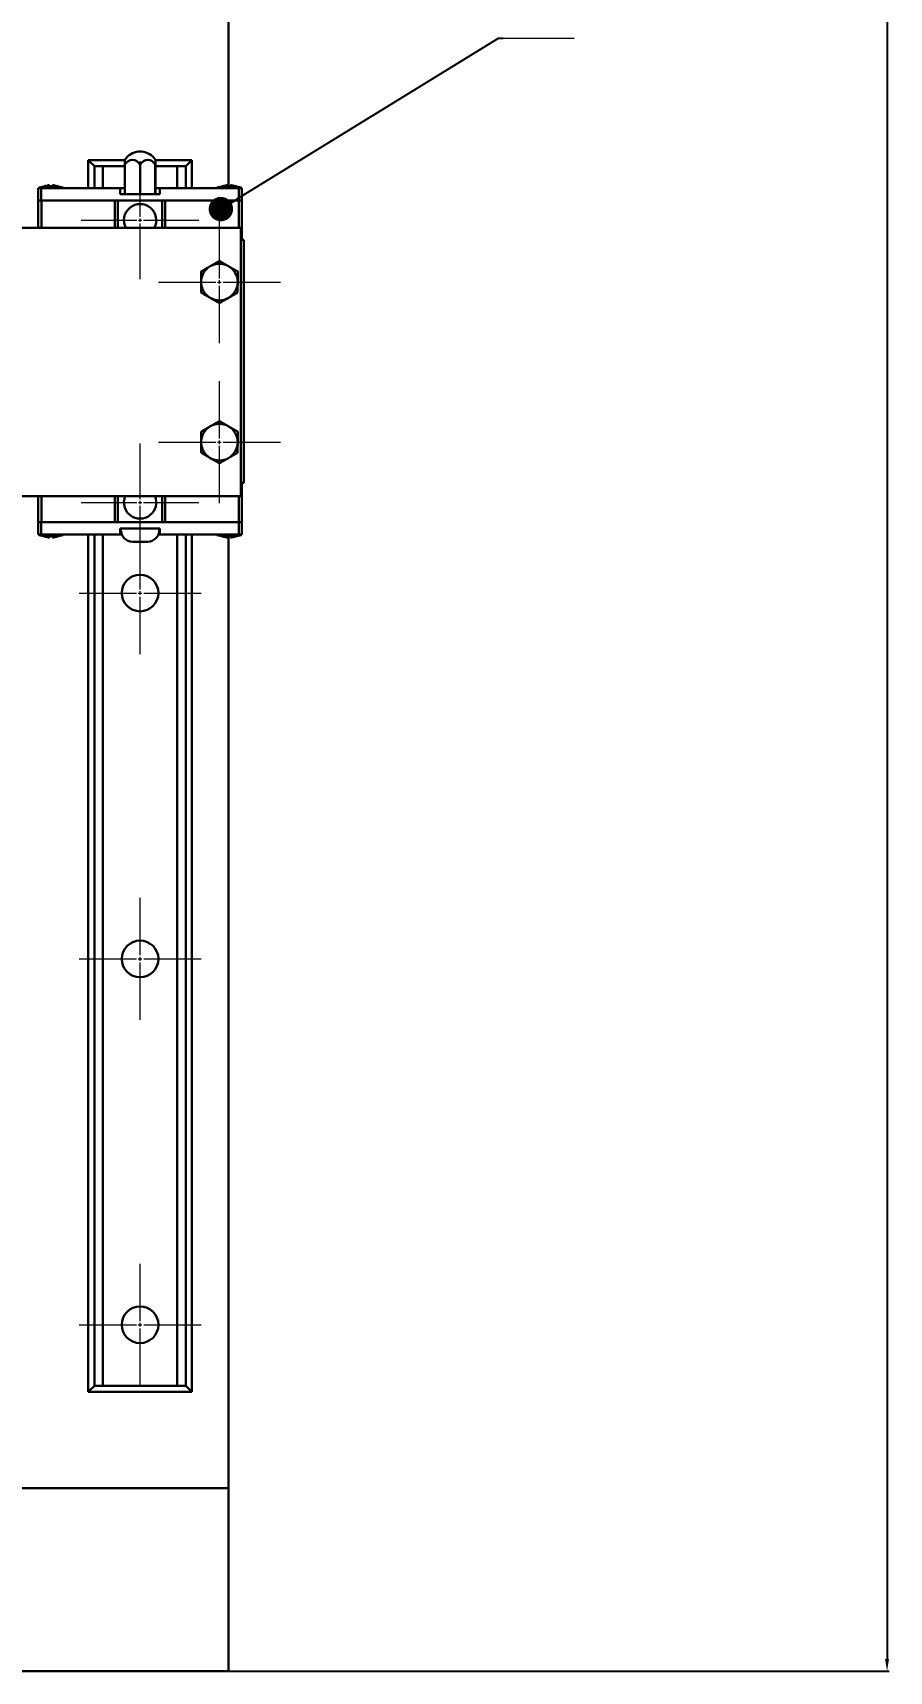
# Model space of a CAD drawing. Header units: millimetres. Extents: x 587 to 10361, y -8386 to 1488.
# Drawn here: x 3641.8 to 3712, y 422.7 to 557 of the extents above; entities that cross this region are included whole.
import ezdxf
from ezdxf import colors
from ezdxf.entities.mleader import LeaderData, LeaderLine
from ezdxf.math import Vec2, Vec3

# ---------------------------------------------------------------- set-up
doc = ezdxf.new("R2010")
doc.units = ezdxf.units.MM
doc.linetypes.add('ACAD_ISO10W100', pattern=[18, 12, -3, 0, -3])
doc.linetypes.add('CENTER2', pattern=[28.575, 19.05, -3.175, 3.175, -3.175])
for name, color, linetype, lineweight in [('Gruba', 7, 'Continuous', 30), ('Symetria', 210, 'ACAD_ISO10W100', 0), ('Wymiar', 3, 'Continuous', 20)]:
    doc.layers.add(name, color=color, linetype=linetype, lineweight=lineweight)
doc.dimstyles.get("Standard").update_dxf_attribs({"dimtxt": 2, "dimasz": 1, "dimexe": 0.18, "dimexo": 0.0625, "dimgap": 0.09, "dimtad": 1, "dimzin": 0, "dimdsep": 46, "dimtxsty": 'Standard', "dimcen": 1, "dimadec": 0, "dimazin": 0, "dimtfac": 1, "dimtofl": 0, "dimtmove": 0, "dimatfit": 3, "dimfxl": 1, "dimtolj": 1, "dimtzin": 0, "dimarcsym": 0})

# ---------------------------------------------------------------- blocks, each defined once
blk = doc.blocks.new('*D58')
at = {"layer": 'Defpoints', "color": 0, "transparency": 16777216}
for p in [(3642.56, 806.1), (3642.56, 422.7), (3711.81, 422.7)]:
    blk.add_point(p, dxfattribs=at)
at = {"layer": 'Wymiar', "color": 0, "lineweight": -2, "transparency": 16777216}
for p, q in [((3642.63, 806.1), (3711.99, 806.1)), ((3711.81, 805.1), (3711.81, 423.7)), ((3642.63, 422.7), (3711.99, 422.7))]:
    blk.add_line(p, q, dxfattribs=at)
at = {"layer": 'Wymiar', "color": 0, "transparency": 16777216}
for points in [[(3711.64, 805.1), (3711.97, 805.1), (3711.81, 806.1)], [(3711.64, 423.7), (3711.97, 423.7), (3711.81, 422.7)]]:
    blk.add_solid(points, dxfattribs=at)
at = {"layer": 'Wymiar', "color": 0, "transparency": 16777216, "insert": (3709.97, 614.4), "char_height": 2, "width": 11.4937, "attachment_point": 5, "rotation": 90}
blk.add_mtext('\\A1;{\\H1.75x;766.82}', dxfattribs=at)
blk = doc.blocks.new('*U80')
at = {"layer": 'Symetria', "color": 0, "transparency": 16777216}
for p, q in [((0, 0.3), (0, 5)), ((-5, 0), (-0.3, 0)), ((0.3, 0), (5, 0)), ((0, -5), (0, -0.3))]:
    blk.add_line(p, q, dxfattribs=at)
at = {"layer": 'Symetria', "color": 0, "linetype": 'Continuous', "transparency": 16777216}
for p, q in [((-0.15, 0), (0.15, 0)), ((0, -0.15), (0, 0.15))]:
    blk.add_line(p, q, dxfattribs=at)
blk = doc.blocks.new('*U83')
at = {"layer": 'Symetria', "color": 0, "transparency": 16777216}
for p, q in [((0, 0.3), (0, 5)), ((-5, 0), (-0.3, 0)), ((0.3, 0), (5, 0)), ((0, -5), (0, -0.3))]:
    blk.add_line(p, q, dxfattribs=at)
at = {"layer": 'Symetria', "color": 0, "linetype": 'Continuous', "transparency": 16777216}
for p, q in [((-0.15, 0), (0.15, 0)), ((0, -0.15), (0, 0.15))]:
    blk.add_line(p, q, dxfattribs=at)
blk = doc.blocks.new('*U84')
at = {"layer": 'Symetria', "color": 0, "transparency": 16777216}
for p, q in [((0, 0.3), (0, 5)), ((-5, 0), (-0.3, 0)), ((0.3, 0), (5, 0)), ((0, -5), (0, -0.3))]:
    blk.add_line(p, q, dxfattribs=at)
at = {"layer": 'Symetria', "color": 0, "linetype": 'Continuous', "transparency": 16777216}
for p, q in [((-0.15, 0), (0.15, 0)), ((0, -0.15), (0, 0.15))]:
    blk.add_line(p, q, dxfattribs=at)
blk = doc.blocks.new('*U96')
at = {"layer": 'Symetria', "color": 0, "transparency": 16777216}
for p, q in [((0, 0.3), (0, 5)), ((-5, 0), (-0.3, 0)), ((0.3, 0), (5, 0)), ((0, -5), (0, -0.3))]:
    blk.add_line(p, q, dxfattribs=at)
at = {"layer": 'Symetria', "color": 0, "linetype": 'Continuous', "transparency": 16777216}
for p, q in [((-0.15, 0), (0.15, 0)), ((0, -0.15), (0, 0.15))]:
    blk.add_line(p, q, dxfattribs=at)
blk = doc.blocks.new('*U97')
at = {"layer": 'Symetria', "color": 0, "transparency": 16777216}
for p, q in [((0, 0.3), (0, 5)), ((-5, 0), (-0.3, 0)), ((0.3, 0), (5, 0)), ((0, -5), (0, -0.3))]:
    blk.add_line(p, q, dxfattribs=at)
at = {"layer": 'Symetria', "color": 0, "linetype": 'Continuous', "transparency": 16777216}
for p, q in [((-0.15, 0), (0.15, 0)), ((0, -0.15), (0, 0.15))]:
    blk.add_line(p, q, dxfattribs=at)
blk = doc.blocks.new('*U98')
at = {"layer": 'Symetria', "color": 0, "transparency": 16777216}
for p, q in [((0, 0.265), (0, 4.825)), ((-4.825, 0), (-0.265, 0)), ((0.265, 0), (4.825, 0)), ((0, -4.825), (0, -0.265))]:
    blk.add_line(p, q, dxfattribs=at)
at = {"layer": 'Symetria', "color": 0, "linetype": 'Continuous', "transparency": 16777216}
for p, q in [((-0.1325, 0), (0.1325, 0)), ((0, -0.1325), (0, 0.1325))]:
    blk.add_line(p, q, dxfattribs=at)
blk = doc.blocks.new('_Dot')
at = {"color": 0, "linetype": 'ByBlock', "lineweight": -2}
blk.add_line((-0.5, 0), (-1, 0), dxfattribs=at)
at = {"color": 0, "linetype": 'ByBlock', "const_width": 0.5}
blk.add_lwpolyline([(-0.25, 0, 1), (0.25, 0, 1)], format="xyb", close=True, dxfattribs=at)
blk = doc.blocks.new('*U200')
at = {"layer": 'Symetria', "color": 0, "linetype": 'CENTER2', "transparency": 16777216}
for p, q in [((0, 0.265), (0, 4.825)), ((-4.825, 0), (-0.265, 0)), ((0.265, 0), (4.825, 0)), ((0, -4.825), (0, -0.265))]:
    blk.add_line(p, q, dxfattribs=at)
at = {"layer": 'Symetria', "color": 0, "linetype": 'Continuous', "transparency": 16777216}
for p, q in [((-0.1325, 0), (0.1325, 0)), ((0, -0.1325), (0, 0.1325))]:
    blk.add_line(p, q, dxfattribs=at)

msp = doc.modelspace()

# ---------------------------------------------------------------- linework, layer by layer
at = {"layer": 'Gruba'}
for p, q in [((3657.814, 544.448), (3657.814, 560.103)), ((3650.439, 547.297), (3650.689, 547.297)), ((3649.314, 546.603), (3646.314, 546.603)), ((3646.314, 546.603), (3646.814, 546.103)), ((3646.314, 546.603), (3646.314, 544.302)), ((3646.814, 546.103), (3646.93, 546.103)), ((3646.814, 544.302), (3646.814, 546.103)), ((3647.462, 546.103), (3646.93, 546.103)), ((3647.462, 546.103), (3647.503, 546.103)), ((3647.517, 546.103), (3647.503, 546.103)), ((3649.314, 546.103), (3647.517, 546.103)), ((3647.517, 544.302), (3647.517, 546.103)), ((3649.314, 546.631), (3649.314, 546.217)), ((3649.317, 546.217), (3649.314, 546.217)), ((3649.314, 543.802), (3649.314, 546.217)), ((3649.317, 546.217), (3649.317, 543.802)), ((3650.567, 546.217), (3650.56, 546.217)), ((3650.56, 543.802), (3650.56, 546.217)), ((3650.567, 546.217), (3650.567, 543.802)), ((3651.814, 546.217), (3651.81, 546.217)), ((3651.81, 543.802), (3651.81, 546.217)), ((3651.814, 546.217), (3651.814, 546.631)), ((3654.814, 546.603), (3651.814, 546.603)), ((3651.814, 546.217), (3651.814, 543.802)), ((3653.611, 546.103), (3651.814, 546.103)), ((3653.624, 546.103), (3653.611, 546.103)), ((3653.611, 544.302), (3653.611, 546.103)), ((3653.624, 546.103), (3653.665, 546.103)), ((3654.197, 546.103), (3653.665, 546.103)), ((3654.197, 546.103), (3654.314, 546.103)), ((3654.814, 546.603), (3654.314, 546.103)), ((3654.314, 544.302), (3654.314, 546.103)), ((3654.814, 544.302), (3654.814, 546.603)), ((3642.464, 544.302), (3642.214, 544.302)), ((3642.214, 543.302), (3642.214, 544.302)), ((3642.287, 544.352), (3642.282, 544.302)), ((3642.664, 544.448), (3642.287, 544.352)), ((3642.287, 544.352), (3644.24, 544.352)), ((3648.939, 544.302), (3642.464, 544.302)), ((3642.464, 543.302), (3642.464, 544.302)), ((3642.664, 544.445), (3642.664, 544.448)), ((3643.144, 544.445), (3643.144, 544.558)), ((3643.384, 544.558), (3643.384, 544.445)), ((3643.864, 544.445), (3643.864, 544.448)), ((3643.864, 544.448), (3644.24, 544.352)), ((3644.24, 544.352), (3644.245, 544.302)), ((3648.939, 544.302), (3649.314, 544.302)), ((3648.939, 543.802), (3648.939, 544.302)), ((3651.814, 544.302), (3652.189, 544.302)), ((3658.664, 544.302), (3652.189, 544.302)), ((3652.189, 544.302), (3652.189, 543.802)), ((3656.887, 544.352), (3656.882, 544.302)), ((3657.264, 544.448), (3656.887, 544.352)), ((3656.887, 544.352), (3658.84, 544.352)), ((3657.264, 544.445), (3657.264, 544.448)), ((3657.744, 544.445), (3657.744, 544.558)), ((3657.984, 544.558), (3657.984, 544.445)), ((3658.464, 544.445), (3658.464, 544.448)), ((3658.464, 544.448), (3658.84, 544.352)), ((3658.914, 544.302), (3658.664, 544.302)), ((3658.664, 543.302), (3658.664, 544.302)), ((3658.84, 544.352), (3658.845, 544.302)), ((3658.914, 543.302), (3658.914, 544.302)), ((3642.464, 543.302), (3642.214, 543.302)), ((3642.216, 541.037), (3642.216, 543.302)), ((3648.506, 543.302), (3642.464, 543.302)), ((3642.466, 541.037), (3642.466, 543.302)), ((3648.504, 541.037), (3648.504, 543.302)), ((3648.751, 543.302), (3648.506, 543.302)), ((3648.751, 541.037), (3648.751, 543.302)), ((3652.376, 543.302), (3648.751, 543.302)), ((3652.189, 543.802), (3648.939, 543.802)), ((3652.621, 543.302), (3652.376, 543.302)), ((3652.376, 541.037), (3652.376, 543.302)), ((3658.664, 543.302), (3652.621, 543.302)), ((3652.624, 543.302), (3652.624, 541.037)), ((3658.661, 541.037), (3658.661, 543.302)), ((3658.914, 543.302), (3658.664, 543.302)), ((3658.911, 540.052), (3658.911, 543.302)), ((3581.814, 541.037), (3658.814, 541.037)), ((3658.814, 541.037), (3658.814, 519.037)), ((3659.064, 540.052), (3658.814, 540.052)), ((3659.064, 520.152), (3659.064, 540.052)), ((3659.064, 520.152), (3658.814, 520.152)), ((3658.911, 520.152), (3658.911, 516.902)), ((3658.814, 519.037), (3630.439, 519.037)), ((3642.216, 519.037), (3642.216, 516.902)), ((3642.466, 519.037), (3642.466, 516.902)), ((3648.504, 516.902), (3648.504, 519.037)), ((3648.751, 519.037), (3648.751, 516.902)), ((3652.376, 519.037), (3652.376, 516.902)), ((3652.624, 519.037), (3652.624, 516.902)), ((3658.661, 519.037), (3658.661, 516.902)), ((3642.214, 516.902), (3642.464, 516.902)), ((3642.214, 516.902), (3642.214, 515.902)), ((3642.214, 515.902), (3642.464, 515.902)), ((3642.287, 515.852), (3642.282, 515.902)), ((3642.464, 516.902), (3648.506, 516.902)), ((3642.464, 516.902), (3642.464, 515.902)), ((3642.464, 515.902), (3648.939, 515.902)), ((3644.24, 515.852), (3644.245, 515.902)), ((3646.314, 515.902), (3646.314, 445.603)), ((3646.814, 446.103), (3646.814, 515.902)), ((3647.517, 446.103), (3647.517, 515.902)), ((3648.506, 516.902), (3648.751, 516.902)), ((3648.751, 516.902), (3652.376, 516.902)), ((3648.939, 515.902), (3648.939, 516.402)), ((3648.939, 516.402), (3652.189, 516.402)), ((3649.069, 515.902), (3648.939, 515.902)), ((3648.989, 516.292), (3648.989, 516.402)), ((3652.189, 515.902), (3652.059, 515.902)), ((3652.139, 516.292), (3652.139, 516.402)), ((3652.189, 516.402), (3652.189, 515.902)), ((3652.189, 515.902), (3658.664, 515.902)), ((3652.376, 516.902), (3652.621, 516.902)), ((3652.621, 516.902), (3658.664, 516.902)), ((3653.611, 446.103), (3653.611, 515.902)), ((3654.314, 446.103), (3654.314, 515.902)), ((3654.814, 445.603), (3654.814, 515.902)), ((3656.887, 515.852), (3656.882, 515.902)), ((3658.664, 516.902), (3658.914, 516.902)), ((3658.664, 516.902), (3658.664, 515.902)), ((3658.664, 515.902), (3658.914, 515.902)), ((3658.84, 515.852), (3658.845, 515.902)), ((3658.914, 516.902), (3658.914, 515.902)), ((3644.24, 515.852), (3642.287, 515.852)), ((3642.664, 515.755), (3642.287, 515.852)), ((3642.664, 515.758), (3642.664, 515.755)), ((3643.144, 515.645), (3643.144, 515.758)), ((3643.384, 515.758), (3643.384, 515.645)), ((3643.864, 515.755), (3644.24, 515.852)), ((3643.864, 515.758), (3643.864, 515.755)), ((3649.939, 515.303), (3649.939, 515.311)), ((3651.189, 515.303), (3651.189, 515.311)), ((3658.84, 515.852), (3656.887, 515.852)), ((3657.264, 515.755), (3656.887, 515.852)), ((3657.264, 515.758), (3657.264, 515.755)), ((3657.744, 515.645), (3657.744, 515.758)), ((3657.814, 437.695), (3657.814, 515.756)), ((3657.984, 515.758), (3657.984, 515.645)), ((3658.464, 515.755), (3658.84, 515.852)), ((3658.464, 515.758), (3658.464, 515.755)), ((3646.814, 446.103), (3646.314, 445.603)), ((3646.93, 446.103), (3646.814, 446.103)), ((3647.462, 446.103), (3646.93, 446.103)), ((3647.503, 446.103), (3647.462, 446.103)), ((3647.503, 446.103), (3647.517, 446.103)), ((3647.517, 446.103), (3653.611, 446.103)), ((3653.611, 446.103), (3653.624, 446.103)), ((3653.665, 446.103), (3653.624, 446.103)), ((3654.197, 446.103), (3653.665, 446.103)), ((3654.314, 446.103), (3654.197, 446.103)), ((3654.814, 445.603), (3654.314, 446.103)), ((3646.314, 445.603), (3654.814, 445.603)), ((3630.314, 437.695), (3657.814, 437.695)), ((3657.814, 422.695), (3657.814, 437.695)), ((3630.314, 422.695), (3657.814, 422.695))]:
    msp.add_line(p, q, dxfattribs=at)
for centre in [(3650.564, 511.103), (3650.564, 481.103), (3650.564, 451.103)]:
    msp.add_circle(centre, 1.5, dxfattribs=at)
for centre, radius, start, end in [((3650.564, 545.802), 1.5, 94.78019, 146.44269), ((3650.564, 545.802), 1.5, 33.55731, 85.21981), ((3650.564, 541.677), 1.325, 331.14193, 208.85807), ((3657.064, 536.602), 1.5, 119.95724, 179.95724), ((3657.064, 536.602), 1.5, 59.95724, 119.95724), ((3657.064, 536.602), 1.5, 359.95724, 59.95724), ((3657.064, 536.602), 1.5, 179.95724, 239.95724), ((3657.064, 536.602), 1.5, 299.95724, 359.95724), ((3657.064, 536.602), 1.5, 239.95724, 299.95724), ((3657.064, 523.473), 1.5, 119.95724, 179.95724), ((3657.064, 523.473), 1.5, 59.95724, 119.95724), ((3657.064, 523.473), 1.5, 359.95724, 59.95724), ((3657.064, 523.473), 1.5, 179.95724, 239.95724), ((3657.064, 523.473), 1.5, 299.95724, 359.95724), ((3657.064, 523.473), 1.5, 239.95724, 299.95724), ((3650.564, 518.527), 1.325, 157.33869, 22.66131), ((3649.979, 516.292), 0.99, 180, 267.68439), ((3651.149, 516.292), 0.99, 272.31561, 0)]:
    msp.add_arc(centre, radius, start, end, dxfattribs=at)
for centre in [(3649.939, 545.802), (3651.189, 545.802)]:
    msp.add_ellipse(centre, major_axis=(0, 0.829), ratio=0.8660254, start_param=5.2375374, end_param=7.3288333, dxfattribs=at)
for points, weights in [([(3643.144, 544.558), (3643.039, 544.539), (3642.664, 544.445)], [3.78619236563, 3.01837084053, 1.49871252887]), ([(3643.384, 544.445), (3643.264, 544.451), (3643.144, 544.445)], [1.30118344074, 1.32695195102, 1.30118344074]), ([(3643.864, 544.445), (3643.488, 544.539), (3643.384, 544.558)], [1.49871252887, 3.01837084053, 3.78619236563]), ([(3657.744, 544.558), (3657.639, 544.539), (3657.264, 544.445)], [3.78619236563, 3.01837084053, 1.49871252887]), ([(3657.984, 544.445), (3657.864, 544.451), (3657.744, 544.445)], [1.30118344074, 1.32695195102, 1.30118344074]), ([(3658.464, 544.445), (3658.088, 544.539), (3657.984, 544.558)], [1.49871252887, 3.01837084053, 3.78619236563]), ([(3655.564, 537.469), (3655.966, 537.701), (3656.315, 537.901)], [1, 1.0379548493, 1]), ([(3655.564, 536.603), (3655.564, 537.005), (3655.564, 537.469)], [1, 1.0379548493, 1]), ([(3656.315, 537.901), (3656.663, 538.102), (3657.065, 538.334)], [1, 1.0379548493, 1]), ([(3657.065, 538.334), (3657.467, 538.101), (3657.815, 537.9)], [1, 1.0379548493, 1]), ([(3657.815, 537.9), (3658.163, 537.699), (3658.564, 537.467)], [1, 1.0379548493, 1]), ([(3658.564, 537.467), (3658.564, 537.003), (3658.564, 536.601)], [1, 1.0379548493, 1]), ([(3655.563, 535.737), (3655.563, 536.201), (3655.564, 536.603)], [1, 1.0379548493, 1]), ([(3658.564, 536.601), (3658.563, 536.199), (3658.563, 535.735)], [1, 1.0379548493, 1]), ([(3656.313, 535.303), (3655.965, 535.504), (3655.563, 535.737)], [1, 1.0379548493, 1]), ([(3657.062, 534.87), (3656.661, 535.102), (3656.313, 535.303)], [1, 1.0379548493, 1]), ([(3657.813, 535.302), (3657.464, 535.101), (3657.062, 534.87)], [1, 1.0379548493, 1]), ([(3658.563, 535.735), (3658.161, 535.503), (3657.813, 535.302)], [1, 1.0379548493, 1]), ([(3655.564, 524.34), (3655.966, 524.572), (3656.315, 524.772)], [1, 1.0379548493, 1]), ([(3655.564, 523.474), (3655.564, 523.876), (3655.564, 524.34)], [1, 1.0379548493, 1]), ([(3656.315, 524.772), (3656.663, 524.973), (3657.065, 525.205)], [1, 1.0379548493, 1]), ([(3657.065, 525.205), (3657.467, 524.972), (3657.815, 524.771)], [1, 1.0379548493, 1]), ([(3657.815, 524.771), (3658.163, 524.57), (3658.564, 524.338)], [1, 1.0379548493, 1]), ([(3658.564, 524.338), (3658.564, 523.874), (3658.564, 523.472)], [1, 1.0379548493, 1]), ([(3655.563, 522.608), (3655.563, 523.072), (3655.564, 523.474)], [1, 1.0379548493, 1]), ([(3658.564, 523.472), (3658.563, 523.07), (3658.563, 522.606)], [1, 1.0379548493, 1]), ([(3656.313, 522.174), (3655.965, 522.375), (3655.563, 522.608)], [1, 1.0379548493, 1]), ([(3657.062, 521.741), (3656.661, 521.973), (3656.313, 522.174)], [1, 1.0379548493, 1]), ([(3657.813, 522.173), (3657.464, 521.972), (3657.062, 521.741)], [1, 1.0379548493, 1]), ([(3658.563, 522.606), (3658.161, 522.374), (3657.813, 522.173)], [1, 1.0379548493, 1]), ([(3642.664, 515.758), (3643.039, 515.664), (3643.144, 515.645)], [1.49871252887, 3.01837084053, 3.78619236563]), ([(3643.144, 515.758), (3643.264, 515.752), (3643.384, 515.758)], [1.30118344074, 1.32695195102, 1.30118344074]), ([(3643.384, 515.645), (3643.488, 515.664), (3643.864, 515.758)], [3.78619236563, 3.01837084053, 1.49871252887]), ([(3657.264, 515.758), (3657.639, 515.664), (3657.744, 515.645)], [1.49871252887, 3.01837084053, 3.78619236563]), ([(3657.744, 515.758), (3657.864, 515.752), (3657.984, 515.758)], [1.30118344074, 1.32695195102, 1.30118344074]), ([(3657.984, 515.645), (3658.088, 515.664), (3658.464, 515.758)], [3.78619236563, 3.01837084053, 1.49871252887])]:
    msp.add_rational_spline(points, weights, degree=2, dxfattribs=at)
for points in [[(3649.939, 515.311), (3650.045, 515.302), (3650.152, 515.303), (3650.251, 515.303), (3650.35, 515.303), (3650.457, 515.302), (3650.564, 515.311)], [(3650.564, 515.311), (3650.67, 515.302), (3650.777, 515.303), (3650.876, 515.303), (3650.975, 515.303), (3651.082, 515.302), (3651.189, 515.311)]]:
    msp.add_open_spline(points, degree=3, knots=[-0.06841028, -0.06841028, -0.06841028, -0.06841028, 0, 0, 0, 0.06841028, 0.06841028, 0.06841028, 0.06841028], dxfattribs=at)
at = {"layer": 'Wymiar'}
msp.add_line((3680.319, 556.604), (3686.156, 556.604), dxfattribs=at)

# ---------------------------------------------------------------- block references
at = {"layer": 'Symetria'}
for name, p in [('*U98', (3650.564, 541.677)), ('*U97', (3657.064, 536.602)), ('*U96', (3657.064, 523.473)), ('*U84', (3650.564, 511.103)), ('*U83', (3650.564, 481.103)), ('*U80', (3650.564, 451.103))]:
    msp.add_blockref(name, p, dxfattribs=at)
at = {"layer": 'Symetria', "linetype": 'CENTER2'}
msp.add_blockref('*U200', (3650.564, 518.527), dxfattribs=at)

# ---------------------------------------------------------------- dimensions: what is measured, and where the dimension line sits
at = {"layer": 'Wymiar'}
dim = msp.add_linear_dim(base=(3711.807, 422.695), p1=(3642.564, 806.103), p2=(3642.564, 422.695), angle=90, text='{\\H1.75x;766.82}', dimstyle='Standard', dxfattribs=at)
dim.commit()
dim.dimension.update_dxf_attribs({"geometry": '*D58', "text_midpoint": (3711.807, 614.399), "dimtype": 160})

# ---------------------------------------------------------------- leaders
ml = msp.add_multileader_mtext('Standard', dxfattribs=at)
ml.set_content('', color=256)
ml.set_leader_properties()
ml.set_arrow_properties(name='DOT')
ml.build(insert=Vec2(0, 0))
ml.multileader.update_dxf_attribs({"text_right_attachment_type": 6, "dogleg_length": 0.36, "arrow_head_size": 2})
ctx = ml.context
ctx.base_point, ctx.char_height, ctx.arrow_head_size, ctx.landing_gap_size, ctx.plane_origin = Vec3(3680.319, 556.604), 0.18, 2, 0.09, Vec3(3657.187, 542.587)
ctx.right_attachment = 6
notes = []
notes.append((ctx, [(0, (1, 1, 0), (3679.959, 556.604), (1, 0), 0.36, [(0, [(3657.187, 542.587)], 0, [])])]))
ctx.mtext.insert, ctx.mtext.flow_direction = Vec3(3680.409, 556.694), 5
for ctx, leaders in notes:
    for number, flags, end, landing, length, lines in leaders:
        leader = LeaderData()
        leader.index, (leader.has_last_leader_line, leader.has_dogleg_vector, leader.attachment_direction) = number, flags
        leader.last_leader_point, leader.dogleg_vector, leader.dogleg_length = Vec3(end), Vec3(landing), length
        for number, points, colour, breaks in lines:
            line = LeaderLine()
            line.index, line.vertices, line.color, line.breaks = number, Vec3.list(points), colors.encode_raw_color(colour), breaks
            leader.lines.append(line)
        ctx.leaders.append(leader)

doc.saveas('drawing.dxf')
